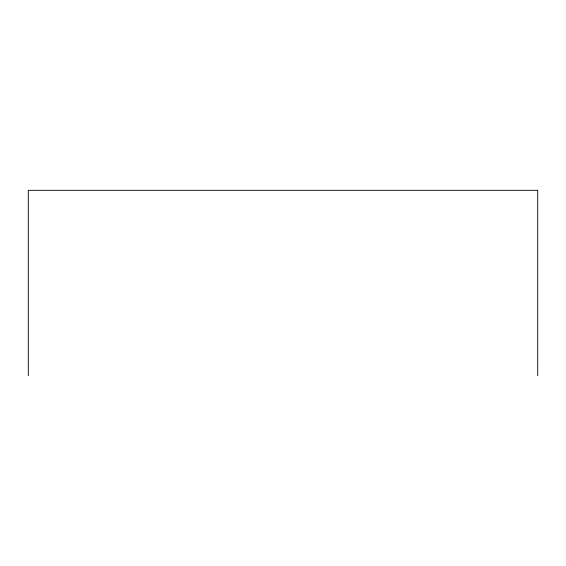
<?xml version="1.0" encoding="UTF-8"?>
<svg xmlns="http://www.w3.org/2000/svg" width="566" height="566" viewBox="0 0 566 566"><rect width="100%" height="100%" fill="white"/><g stroke="black" fill="none" stroke-linecap="round" stroke-linejoin="round"><path stroke-width="0.85" d="M537.7 375.69L537.7 190.31L28.3 190.31L28.3 375.69"/></g></svg>
